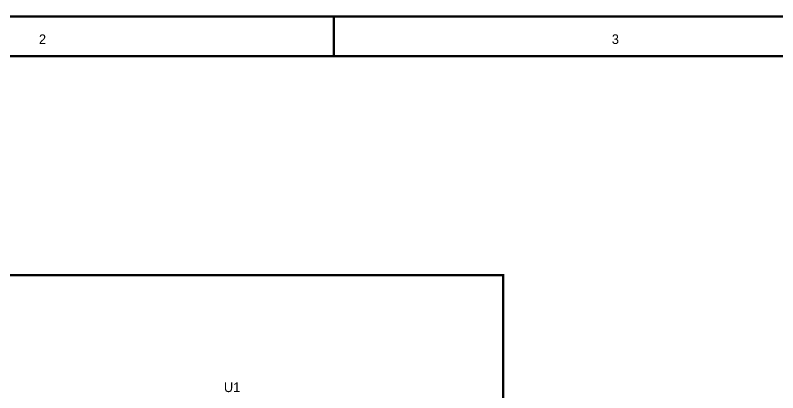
# Model space of a CAD drawing. Header units: millimetres. Extents: x 0 to 11.5, y 0 to 7.6.
# Drawn here: x 4.151 to 7.979, y 5.709 to 7.606 of the extents above; entities that cross this region are included whole.
import ezdxf

# ---------------------------------------------------------------- set-up
doc = ezdxf.new("R2010")
doc.units = ezdxf.units.MM
doc.header["$MEASUREMENT"] = 0
doc.layers.add('Sheet', color=255, linetype='Continuous')

msp = doc.modelspace()

# ---------------------------------------------------------------- linework, layer by layer
at = {"layer": 'Sheet'}
for points, const_width in [([(0.0015, 7.6), (11.4989, 7.6), (11.4989, 0), (0.0015, 0), (0.0015, 7.6)], 0.0118), ([(0.0015, 7.6), (0.0015, 0), (11.4989, 0), (11.4989, 7.6), (0.0015, 7.6), (0.0015, 7.6)], 0.0039), ([(0.2013, 7.3998), (11.2991, 7.3998), (11.2991, 0.1998), (0.2013, 0.1998), (0.2013, 7.3998)], 0.0118), ([(0.2013, 7.3998), (0.2013, 0.1998), (11.2991, 0.1998), (11.2991, 7.3998), (0.2013, 7.3998), (0.2013, 7.3998)], 0.0039)]:
    msp.add_lwpolyline(points, close=True, dxfattribs=dict(at, const_width=const_width))
at = {"layer": 'Sheet', "const_width": 0.0118}
for points in [[(5.75, 7.6), (5.75, 7.3998)], [(4.1007, 6.2998), (4.2006, 6.2998)], [(6.4002, 5.3999), (6.5999, 5.3999), (6.5999, 5.5997), (6.5999, 6.2998), (4.2006, 6.2998)]]:
    msp.add_lwpolyline(points, dxfattribs=at)

# ---------------------------------------------------------------- texts
at = {"layer": 'Sheet'}
for s, height, p in [('2', 0.0483, (4.2695, 7.4613)), ('3', 0.0483, (7.146, 7.4613)), ('U1', 0.04825, (5.1982, 5.7121))]:
    msp.add_text(s, height=height, dxfattribs=at).set_placement(p)

doc.saveas('drawing.dxf')
